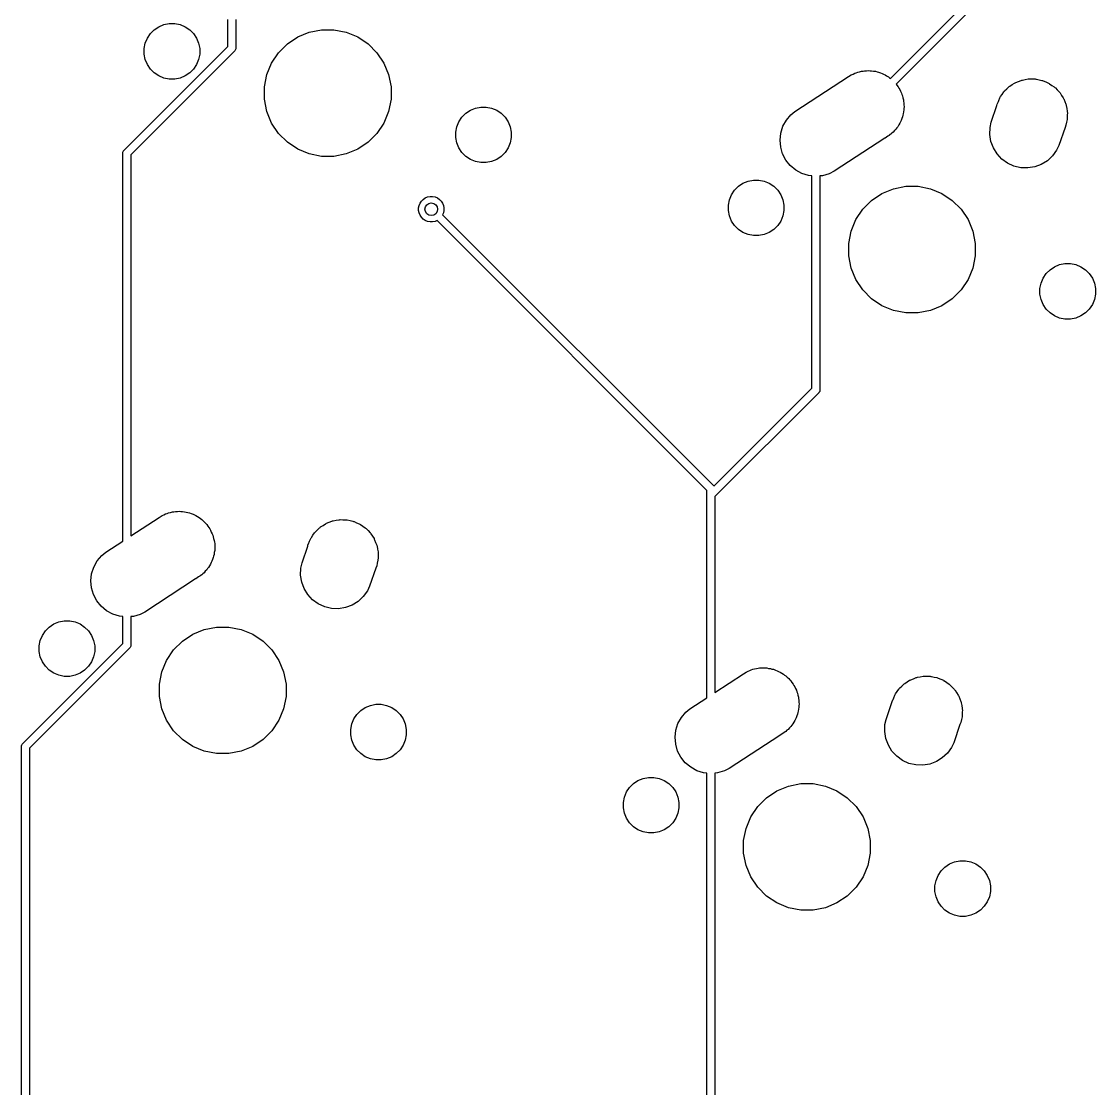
# Model space of a CAD drawing. Extents: x -26.1 to -7.5, y -7.6 to -2.2.
# Drawn here: x -18.162 to -16.83, y -4.803 to -3.48 of the extents above; entities that cross this region are included whole.
import ezdxf

# ---------------------------------------------------------------- set-up
doc = ezdxf.new("R2010")
doc.units = 0
doc.header["$MEASUREMENT"] = 0
doc.layers.add('BLACK', color=7, linetype='CONTINUOUS')

msp = doc.modelspace()

# ---------------------------------------------------------------- linework, layer by layer
at = {"layer": 'BLACK', "linetype": 'CONTINUOUS'}
for p, q in [((-17.0846, -3.55078), (-16.997, -3.46316)), ((-16.9886, -3.46894), (-17.0775, -3.55785)), ((-17.9975, -3.49049), (-17.9919, -3.48672)), ((-17.9919, -3.48672), (-17.9856, -3.48413)), ((-17.9856, -3.48413), (-17.979, -3.4828)), ((-17.979, -3.4828), (-17.9722, -3.4828)), ((-17.9722, -3.4828), (-17.9655, -3.48413)), ((-17.9655, -3.48413), (-17.9593, -3.48672)), ((-17.9593, -3.48672), (-17.9536, -3.49049)), ((-17.9064, -3.51104), (-17.9064, -3.47761)), ((-17.8964, -3.47762), (-17.8964, -3.51287)), ((-18.0087, -3.5072), (-18.0061, -3.50093)), ((-18.0061, -3.50093), (-18.0023, -3.49529)), ((-18.0023, -3.49529), (-17.9975, -3.49049)), ((-17.9536, -3.49049), (-17.9488, -3.49529)), ((-17.9488, -3.49529), (-17.945, -3.50093)), ((-17.945, -3.50093), (-17.9425, -3.5072)), ((-17.8324, -3.50804), (-17.8196, -3.49945)), ((-17.8196, -3.49945), (-17.8053, -3.49353)), ((-17.8053, -3.49353), (-17.7901, -3.49052)), ((-17.7901, -3.49052), (-17.7747, -3.49052)), ((-17.7747, -3.49052), (-17.7595, -3.49353)), ((-17.7595, -3.49353), (-17.7452, -3.49945)), ((-17.7452, -3.49945), (-17.7324, -3.50804)), ((-18.035, -3.63964), (-17.9064, -3.51104)), ((-18.01, -3.51386), (-18.0087, -3.5072)), ((-18.01, -3.52064), (-18.01, -3.51386)), ((-17.9425, -3.5072), (-17.9411, -3.51386)), ((-17.9411, -3.51386), (-17.9411, -3.52064)), ((-17.8972, -3.5159), (-17.8978, -3.51666)), ((-17.8968, -3.51503), (-17.8972, -3.5159)), ((-17.8965, -3.51409), (-17.8968, -3.51503)), ((-17.8964, -3.51336), (-17.8965, -3.51409)), ((-17.8964, -3.51287), (-17.8964, -3.51311)), ((-17.8964, -3.51311), (-17.8964, -3.51336)), ((-17.8964, -3.51336), (-17.8964, -3.51336)), ((-17.8434, -3.51897), (-17.8324, -3.50804)), ((-17.7324, -3.50804), (-17.7214, -3.51897)), ((-17.898, -3.51682), (-18.0266, -3.64542)), ((-18.0087, -3.5273), (-18.01, -3.52064)), ((-18.0061, -3.53357), (-18.0087, -3.5273)), ((-17.9425, -3.5273), (-17.945, -3.53357)), ((-17.9411, -3.52064), (-17.9425, -3.5273)), ((-17.8978, -3.51666), (-17.898, -3.51682)), ((-17.852, -3.53183), (-17.8434, -3.51897)), ((-17.7214, -3.51897), (-17.7128, -3.53183)), ((-18.0023, -3.53921), (-18.0061, -3.53357)), ((-17.9975, -3.54401), (-18.0023, -3.53921)), ((-17.9488, -3.53921), (-17.9536, -3.54401)), ((-17.945, -3.53357), (-17.9488, -3.53921)), ((-17.8579, -3.54612), (-17.852, -3.53183)), ((-17.7128, -3.53183), (-17.7069, -3.54612)), ((-17.1252, -3.54295), (-17.1228, -3.54248)), ((-17.1228, -3.54248), (-17.1204, -3.5418)), ((-17.1204, -3.5418), (-17.1185, -3.54163)), ((-17.1185, -3.54163), (-17.1166, -3.54125)), ((-17.1166, -3.54125), (-17.1142, -3.54125)), ((-17.1142, -3.54125), (-17.1118, -3.54104)), ((-17.1118, -3.54104), (-17.1098, -3.54125)), ((-17.1098, -3.54125), (-17.1079, -3.54125)), ((-17.1079, -3.54125), (-17.1055, -3.54173)), ((-17.1055, -3.54173), (-17.1031, -3.54199)), ((-17.1031, -3.54199), (-17.1012, -3.54257)), ((-17.1012, -3.54257), (-17.0993, -3.54295)), ((-17.9919, -3.54778), (-17.9975, -3.54401)), ((-17.9856, -3.55038), (-17.9919, -3.54778)), ((-17.979, -3.5517), (-17.9856, -3.55038)), ((-17.9722, -3.5517), (-17.979, -3.5517)), ((-17.9655, -3.55038), (-17.9722, -3.5517)), ((-17.9593, -3.54778), (-17.9655, -3.55038)), ((-17.9536, -3.54401), (-17.9593, -3.54778)), ((-17.8609, -3.56128), (-17.8579, -3.54612)), ((-17.7069, -3.54612), (-17.7039, -3.56128)), ((-17.203, -3.5918), (-17.1367, -3.54858)), ((-17.1367, -3.54858), (-17.1332, -3.54629)), ((-17.1332, -3.54629), (-17.131, -3.54536)), ((-17.131, -3.54536), (-17.1288, -3.54423)), ((-17.1288, -3.54423), (-17.127, -3.54369)), ((-17.127, -3.54369), (-17.1252, -3.54295)), ((-17.0993, -3.54295), (-17.0971, -3.54389)), ((-17.0971, -3.54389), (-17.0948, -3.54462)), ((-17.0948, -3.54462), (-17.0931, -3.54555)), ((-17.0931, -3.54555), (-17.0913, -3.54629)), ((-17.0913, -3.54629), (-17.0893, -3.54765)), ((-17.0893, -3.54765), (-17.0871, -3.54882)), ((-17.0871, -3.54882), (-17.0856, -3.55006)), ((-17.0856, -3.55006), (-17.0846, -3.55078)), ((-16.9298, -3.55627), (-16.9291, -3.55584)), ((-16.9291, -3.55584), (-16.9258, -3.5546)), ((-16.9258, -3.5546), (-16.9225, -3.55324)), ((-16.9225, -3.55324), (-16.9217, -3.55308)), ((-16.9217, -3.55308), (-16.921, -3.5528)), ((-16.921, -3.5528), (-16.9174, -3.55223)), ((-16.9174, -3.55223), (-16.914, -3.55154)), ((-16.914, -3.55154), (-16.9131, -3.55154)), ((-16.9131, -3.55154), (-16.9124, -3.55141)), ((-16.9124, -3.55141), (-16.9088, -3.55154)), ((-16.9088, -3.55154), (-16.9052, -3.55154)), ((-16.9052, -3.55154), (-16.9044, -3.55169)), ((-16.9044, -3.55169), (-16.9036, -3.55172)), ((-16.9036, -3.55172), (-16.9002, -3.55254)), ((-16.9002, -3.55254), (-16.8967, -3.55324)), ((-16.8967, -3.55324), (-16.8959, -3.55355)), ((-16.8959, -3.55355), (-16.8951, -3.55373)), ((-16.8951, -3.55373), (-16.8919, -3.55521)), ((-16.8919, -3.55521), (-16.8886, -3.55658)), ((-17.8609, -3.57675), (-17.8609, -3.56128)), ((-17.7039, -3.56128), (-17.7039, -3.57675)), ((-17.0775, -3.55785), (-17.0765, -3.55933)), ((-17.0765, -3.55933), (-17.075, -3.56124)), ((-17.075, -3.56124), (-17.0741, -3.56295)), ((-17.0741, -3.56295), (-17.073, -3.56456)), ((-17.073, -3.56456), (-17.0721, -3.56681)), ((-17.0721, -3.56681), (-17.071, -3.56898)), ((-17.071, -3.56898), (-17.0704, -3.57083)), ((-16.946, -3.57056), (-16.944, -3.56759)), ((-16.944, -3.56759), (-16.9434, -3.56702)), ((-16.9434, -3.56702), (-16.943, -3.56637)), ((-16.943, -3.56637), (-16.9403, -3.56394)), ((-16.9403, -3.56394), (-16.9378, -3.56142)), ((-16.9378, -3.56142), (-16.9372, -3.56098)), ((-16.9372, -3.56098), (-16.9366, -3.56043)), ((-16.9366, -3.56043), (-16.9335, -3.55856)), ((-16.9335, -3.55856), (-16.9306, -3.55658)), ((-16.9306, -3.55658), (-16.9298, -3.55627)), ((-16.8886, -3.55658), (-16.8879, -3.55702)), ((-16.8879, -3.55702), (-16.8872, -3.55736)), ((-16.8872, -3.55736), (-16.8843, -3.55944)), ((-16.8843, -3.55944), (-16.8814, -3.56142)), ((-16.8814, -3.56142), (-16.8808, -3.56199)), ((-16.8808, -3.56199), (-16.8801, -3.56247)), ((-16.8801, -3.56247), (-16.8777, -3.56507)), ((-16.8777, -3.56507), (-16.8752, -3.56759)), ((-16.8752, -3.56759), (-16.8747, -3.56826)), ((-16.8747, -3.56826), (-16.8742, -3.56885)), ((-16.8742, -3.56885), (-16.8723, -3.57188)), ((-17.8579, -3.59191), (-17.8609, -3.57675)), ((-17.7039, -3.57675), (-17.7069, -3.59191)), ((-17.0704, -3.57083), (-17.0697, -3.57262)), ((-17.0697, -3.57262), (-17.0692, -3.57501)), ((-17.0692, -3.57501), (-17.0685, -3.57735)), ((-17.0685, -3.57735), (-17.0683, -3.57928)), ((-17.0683, -3.57928), (-17.068, -3.58118)), ((-17.068, -3.58118), (-17.068, -3.58362)), ((-16.9522, -3.58291), (-16.951, -3.58015)), ((-16.951, -3.58015), (-16.9508, -3.57939)), ((-16.9508, -3.57939), (-16.9502, -3.57814)), ((-16.9502, -3.57814), (-16.9488, -3.57485)), ((-16.9488, -3.57485), (-16.9484, -3.57418)), ((-16.9484, -3.57418), (-16.9481, -3.57344)), ((-16.9481, -3.57344), (-16.946, -3.57056)), ((-16.8723, -3.57188), (-16.8703, -3.57485)), ((-16.8703, -3.57485), (-16.87, -3.57559)), ((-16.87, -3.57559), (-16.8696, -3.57628)), ((-16.8696, -3.57628), (-16.8684, -3.57962)), ((-16.8684, -3.57962), (-16.867, -3.58291)), ((-17.852, -3.6062), (-17.8579, -3.59191)), ((-17.7069, -3.59191), (-17.7128, -3.6062)), ((-17.616, -3.59882), (-17.6112, -3.59402)), ((-17.6112, -3.59402), (-17.6055, -3.59025)), ((-17.6055, -3.59025), (-17.5993, -3.58765)), ((-17.5993, -3.58765), (-17.5926, -3.58633)), ((-17.5926, -3.58633), (-17.5858, -3.58633)), ((-17.5858, -3.58633), (-17.5792, -3.58765)), ((-17.5792, -3.58765), (-17.5729, -3.59025)), ((-17.5729, -3.59025), (-17.5672, -3.59402)), ((-17.5672, -3.59402), (-17.5624, -3.59882)), ((-17.2137, -3.60257), (-17.2081, -3.59589)), ((-17.2081, -3.59589), (-17.203, -3.5918)), ((-17.0687, -3.59472), (-17.0693, -3.59656)), ((-17.0684, -3.5923), (-17.0687, -3.59472)), ((-17.068, -3.5899), (-17.0684, -3.5923)), ((-17.068, -3.58362), (-17.0678, -3.58605)), ((-17.0678, -3.58605), (-17.068, -3.58797)), ((-17.068, -3.58797), (-17.068, -3.5899)), ((-16.9596, -3.60515), (-16.9525, -3.58426)), ((-16.9525, -3.58426), (-16.9522, -3.58291)), ((-16.867, -3.58291), (-16.8668, -3.5837)), ((-16.8668, -3.5837), (-16.8666, -3.58445)), ((-16.8666, -3.58445), (-16.866, -3.58797)), ((-16.866, -3.58797), (-16.8653, -3.59146)), ((-16.8653, -3.59146), (-16.8653, -3.59227)), ((-16.8653, -3.59227), (-16.8652, -3.59307)), ((-16.8652, -3.59307), (-16.8653, -3.59663)), ((-17.8434, -3.61906), (-17.852, -3.6062)), ((-17.7128, -3.6062), (-17.7214, -3.61906)), ((-17.6223, -3.61073), (-17.6197, -3.60446)), ((-17.6197, -3.60446), (-17.616, -3.59882)), ((-17.5624, -3.59882), (-17.5587, -3.60446)), ((-17.5587, -3.60446), (-17.5561, -3.61073)), ((-17.2179, -3.61022), (-17.2137, -3.60257)), ((-17.0744, -3.60855), (-17.0755, -3.61069)), ((-17.073, -3.60652), (-17.0744, -3.60855)), ((-17.0723, -3.60473), (-17.073, -3.60652)), ((-17.0713, -3.60304), (-17.0723, -3.60473)), ((-17.0706, -3.60071), (-17.0713, -3.60304)), ((-17.0697, -3.59846), (-17.0706, -3.60071)), ((-17.0693, -3.59656), (-17.0697, -3.59846)), ((-16.9611, -3.61152), (-16.9596, -3.60515)), ((-16.867, -3.60875), (-16.8681, -3.61151)), ((-16.8663, -3.60525), (-16.867, -3.60875)), ((-16.8655, -3.60179), (-16.8663, -3.60525)), ((-16.8653, -3.60019), (-16.8655, -3.60098)), ((-16.8655, -3.60098), (-16.8655, -3.60179)), ((-16.8653, -3.59663), (-16.8653, -3.60019)), ((-17.8324, -3.62999), (-17.8434, -3.61906)), ((-17.7214, -3.61906), (-17.7324, -3.62999)), ((-17.6237, -3.61739), (-17.6223, -3.61073)), ((-17.6237, -3.62417), (-17.6237, -3.61739)), ((-17.5561, -3.61073), (-17.5548, -3.61739)), ((-17.5548, -3.61739), (-17.5548, -3.62417)), ((-17.2215, -3.62721), (-17.2205, -3.61854)), ((-17.2205, -3.61854), (-17.2179, -3.61022)), ((-17.0879, -3.62251), (-17.0913, -3.62479)), ((-17.0863, -3.62146), (-17.0879, -3.62251)), ((-17.0861, -3.6213), (-17.0863, -3.62146)), ((-17.084, -3.61994), (-17.0861, -3.6213)), ((-17.0827, -3.61858), (-17.084, -3.61994)), ((-17.0811, -3.61737), (-17.0827, -3.61858)), ((-17.0796, -3.6155), (-17.0811, -3.61737)), ((-17.0779, -3.61378), (-17.0796, -3.6155)), ((-17.0768, -3.61217), (-17.0779, -3.61378)), ((-17.0755, -3.61069), (-17.0768, -3.61217)), ((-16.9614, -3.62024), (-16.9611, -3.61152)), ((-16.9601, -3.62885), (-16.9614, -3.62024)), ((-16.8681, -3.61151), (-16.8758, -3.63391)), ((-17.8196, -3.63858), (-17.8324, -3.62999)), ((-17.7324, -3.62999), (-17.7452, -3.63858)), ((-17.6223, -3.63083), (-17.6237, -3.62417)), ((-17.6197, -3.6371), (-17.6223, -3.63083)), ((-17.5561, -3.63083), (-17.5587, -3.6371)), ((-17.5548, -3.62417), (-17.5561, -3.63083)), ((-17.2207, -3.6359), (-17.2215, -3.62721)), ((-17.2183, -3.64428), (-17.2207, -3.6359)), ((-17.0915, -3.62489), (-17.1546, -3.66601)), ((-17.0913, -3.62479), (-17.0915, -3.62489)), ((-16.957, -3.63702), (-16.9601, -3.62885)), ((-16.8758, -3.63391), (-16.8786, -3.63986)), ((-18.0367, -3.64335), (-18.0366, -3.64237)), ((-18.0366, -3.64359), (-18.0367, -3.64335)), ((-18.0366, -3.64237), (-18.0363, -3.64142)), ((-18.0366, -4.12466), (-18.0366, -3.64359)), ((-18.0363, -3.64142), (-18.0358, -3.64056)), ((-18.0363, -3.64142), (-18.0363, -3.64142)), ((-18.0358, -3.64056), (-18.0352, -3.63979)), ((-18.0352, -3.63979), (-18.035, -3.63964)), ((-18.0266, -3.64542), (-18.0266, -4.11814)), ((-17.8053, -3.6445), (-17.8196, -3.63858)), ((-17.7901, -3.64752), (-17.8053, -3.6445)), ((-17.7747, -3.64752), (-17.7901, -3.64752)), ((-17.7595, -3.6445), (-17.7747, -3.64752)), ((-17.7452, -3.63858), (-17.7595, -3.6445)), ((-17.616, -3.64274), (-17.6197, -3.6371)), ((-17.6112, -3.64754), (-17.616, -3.64274)), ((-17.6055, -3.65131), (-17.6112, -3.64754)), ((-17.5672, -3.64754), (-17.5729, -3.65131)), ((-17.5624, -3.64274), (-17.5672, -3.64754)), ((-17.5587, -3.6371), (-17.5624, -3.64274)), ((-17.2142, -3.65202), (-17.2183, -3.64428)), ((-16.9524, -3.64445), (-16.957, -3.63702)), ((-16.9465, -3.65084), (-16.9524, -3.64445)), ((-16.8837, -3.64693), (-16.89, -3.65288)), ((-16.8786, -3.63986), (-16.8837, -3.64693)), ((-17.5993, -3.6539), (-17.6055, -3.65131)), ((-17.5926, -3.65523), (-17.5993, -3.6539)), ((-17.5858, -3.65523), (-17.5926, -3.65523)), ((-17.5792, -3.6539), (-17.5858, -3.65523)), ((-17.5729, -3.65131), (-17.5792, -3.6539)), ((-17.2088, -3.65883), (-17.2142, -3.65202)), ((-17.2021, -3.66444), (-17.2088, -3.65883)), ((-16.9394, -3.65594), (-16.9465, -3.65084)), ((-16.9315, -3.65957), (-16.9394, -3.65594)), ((-16.923, -3.66158), (-16.9315, -3.65957)), ((-16.9143, -3.6619), (-16.923, -3.66158)), ((-16.9057, -3.6605), (-16.9143, -3.6619)), ((-16.8975, -3.65746), (-16.9057, -3.6605)), ((-16.89, -3.65288), (-16.8975, -3.65746)), ((-17.1945, -3.66864), (-17.2021, -3.66444)), ((-17.1861, -3.67126), (-17.1945, -3.66864)), ((-17.182, -3.67172), (-17.1861, -3.67126)), ((-17.182, -3.93488), (-17.182, -3.67172)), ((-17.1688, -3.67146), (-17.172, -3.67174)), ((-17.172, -3.67174), (-17.172, -3.93671)), ((-17.1604, -3.66902), (-17.1688, -3.67146)), ((-17.1546, -3.66601), (-17.1604, -3.66902)), ((-17.2779, -3.68941), (-17.2731, -3.68461)), ((-17.2731, -3.68461), (-17.2675, -3.68084)), ((-17.2675, -3.68084), (-17.2612, -3.67824)), ((-17.2612, -3.67824), (-17.2545, -3.67692)), ((-17.2545, -3.67692), (-17.2477, -3.67692)), ((-17.2477, -3.67692), (-17.2411, -3.67824)), ((-17.2411, -3.67824), (-17.2348, -3.68084)), ((-17.2348, -3.68084), (-17.2292, -3.68461)), ((-17.2292, -3.68461), (-17.2244, -3.68941)), ((-17.0951, -3.69356), (-17.0808, -3.68765)), ((-17.0808, -3.68765), (-17.0657, -3.68463)), ((-17.0657, -3.68463), (-17.0502, -3.68463)), ((-17.0502, -3.68463), (-17.0351, -3.68765)), ((-17.0351, -3.68765), (-17.0208, -3.69356)), ((-17.6662, -3.70296), (-17.664, -3.70077)), ((-17.664, -3.70077), (-17.6615, -3.69904)), ((-17.6615, -3.69904), (-17.6586, -3.69786)), ((-17.6586, -3.69786), (-17.6556, -3.69725)), ((-17.6556, -3.69725), (-17.6524, -3.69725)), ((-17.6524, -3.69725), (-17.6494, -3.69786)), ((-17.6494, -3.69786), (-17.6465, -3.69904)), ((-17.6465, -3.69904), (-17.644, -3.70077)), ((-17.644, -3.70077), (-17.6418, -3.70296)), ((-17.2856, -3.70797), (-17.2843, -3.70132)), ((-17.2843, -3.70132), (-17.2817, -3.69505)), ((-17.2817, -3.69505), (-17.2779, -3.68941)), ((-17.2244, -3.68941), (-17.2206, -3.69505)), ((-17.2206, -3.69505), (-17.218, -3.70132)), ((-17.218, -3.70132), (-17.2167, -3.70797)), ((-17.1189, -3.71309), (-17.108, -3.70215)), ((-17.108, -3.70215), (-17.0951, -3.69356)), ((-17.0208, -3.69356), (-17.0079, -3.70215)), ((-17.0079, -3.70215), (-16.997, -3.71309)), ((-17.6697, -3.71145), (-17.6691, -3.70841)), ((-17.6697, -3.71455), (-17.6697, -3.71145)), ((-17.6691, -3.71759), (-17.6697, -3.71455)), ((-17.6691, -3.70841), (-17.668, -3.70554)), ((-17.668, -3.70554), (-17.6662, -3.70296)), ((-17.6418, -3.70296), (-17.64, -3.70554)), ((-17.64, -3.70554), (-17.6389, -3.70841)), ((-17.6389, -3.70841), (-17.6383, -3.71145)), ((-17.6383, -3.71455), (-17.6389, -3.71759)), ((-17.6383, -3.71145), (-17.6383, -3.71455)), ((-17.2856, -3.71476), (-17.2856, -3.70797)), ((-17.2843, -3.72141), (-17.2856, -3.71476)), ((-17.2167, -3.71476), (-17.218, -3.72141)), ((-17.2167, -3.70797), (-17.2167, -3.71476)), ((-17.1275, -3.72595), (-17.1189, -3.71309)), ((-16.997, -3.71309), (-16.9884, -3.72595)), ((-17.668, -3.72046), (-17.6691, -3.71759)), ((-17.6662, -3.72304), (-17.668, -3.72046)), ((-17.664, -3.72523), (-17.6662, -3.72304)), ((-17.6615, -3.72696), (-17.664, -3.72523)), ((-17.6586, -3.72814), (-17.6615, -3.72696)), ((-17.6556, -3.72875), (-17.6586, -3.72814)), ((-17.6524, -3.72875), (-17.6556, -3.72875)), ((-17.6494, -3.72814), (-17.6524, -3.72875)), ((-17.6469, -3.72712), (-17.6494, -3.72814)), ((-17.3122, -4.06188), (-17.6469, -3.72712)), ((-17.6389, -3.71759), (-17.6399, -3.72005)), ((-17.6399, -3.72005), (-17.3038, -4.0561)), ((-17.2817, -3.72768), (-17.2843, -3.72141)), ((-17.2779, -3.73333), (-17.2817, -3.72768)), ((-17.2206, -3.72768), (-17.2244, -3.73333)), ((-17.218, -3.72141), (-17.2206, -3.72768)), ((-17.1334, -3.74023), (-17.1275, -3.72595)), ((-16.9884, -3.72595), (-16.9825, -3.74023)), ((-17.2731, -3.73812), (-17.2779, -3.73333)), ((-17.2675, -3.74189), (-17.2731, -3.73812)), ((-17.2612, -3.74449), (-17.2675, -3.74189)), ((-17.2348, -3.74189), (-17.2411, -3.74449)), ((-17.2292, -3.73812), (-17.2348, -3.74189)), ((-17.2244, -3.73333), (-17.2292, -3.73812)), ((-17.1364, -3.7554), (-17.1334, -3.74023)), ((-16.9825, -3.74023), (-16.9794, -3.7554)), ((-17.2545, -3.74581), (-17.2612, -3.74449)), ((-17.2477, -3.74581), (-17.2545, -3.74581)), ((-17.2411, -3.74449), (-17.2477, -3.74581)), ((-17.1364, -3.77086), (-17.1364, -3.7554)), ((-16.9794, -3.7554), (-16.9794, -3.77086)), ((-17.1334, -3.78603), (-17.1364, -3.77086)), ((-16.9794, -3.77086), (-16.9825, -3.78603)), ((-16.8811, -3.78437), (-16.8748, -3.78177)), ((-16.8748, -3.78177), (-16.8682, -3.78044)), ((-16.8682, -3.78044), (-16.8614, -3.78044)), ((-16.8614, -3.78044), (-16.8547, -3.78177)), ((-16.8547, -3.78177), (-16.8484, -3.78437)), ((-17.1275, -3.80031), (-17.1334, -3.78603)), ((-16.9825, -3.78603), (-16.9884, -3.80031)), ((-16.8953, -3.79858), (-16.8915, -3.79293)), ((-16.8915, -3.79293), (-16.8867, -3.78814)), ((-16.8867, -3.78814), (-16.8811, -3.78437)), ((-16.8484, -3.78437), (-16.8428, -3.78814)), ((-16.8428, -3.78814), (-16.838, -3.79293)), ((-16.838, -3.79293), (-16.8342, -3.79858)), ((-17.1189, -3.81317), (-17.1275, -3.80031)), ((-16.9884, -3.80031), (-16.997, -3.81317)), ((-16.8992, -3.8115), (-16.8979, -3.80485)), ((-16.8979, -3.80485), (-16.8953, -3.79858)), ((-16.8342, -3.79858), (-16.8316, -3.80485)), ((-16.8316, -3.80485), (-16.8303, -3.8115)), ((-17.108, -3.8241), (-17.1189, -3.81317)), ((-16.997, -3.81317), (-17.0079, -3.8241)), ((-16.8992, -3.81829), (-16.8992, -3.8115)), ((-16.8979, -3.82494), (-16.8992, -3.81829)), ((-16.8303, -3.81829), (-16.8316, -3.82494)), ((-16.8303, -3.8115), (-16.8303, -3.81829)), ((-17.0951, -3.8327), (-17.108, -3.8241)), ((-17.0808, -3.83861), (-17.0951, -3.8327)), ((-17.0208, -3.8327), (-17.0351, -3.83861)), ((-17.0079, -3.8241), (-17.0208, -3.8327)), ((-16.8953, -3.83121), (-16.8979, -3.82494)), ((-16.8915, -3.83685), (-16.8953, -3.83121)), ((-16.8342, -3.83121), (-16.838, -3.83685)), ((-16.8316, -3.82494), (-16.8342, -3.83121)), ((-17.0657, -3.84163), (-17.0808, -3.83861)), ((-17.0502, -3.84163), (-17.0657, -3.84163)), ((-17.0351, -3.83861), (-17.0502, -3.84163)), ((-16.8867, -3.84165), (-16.8915, -3.83685)), ((-16.8811, -3.84542), (-16.8867, -3.84165)), ((-16.8748, -3.84802), (-16.8811, -3.84542)), ((-16.8682, -3.84934), (-16.8748, -3.84802)), ((-16.8547, -3.84802), (-16.8614, -3.84934)), ((-16.8484, -3.84542), (-16.8547, -3.84802)), ((-16.8428, -3.84165), (-16.8484, -3.84542)), ((-16.838, -3.83685), (-16.8428, -3.84165)), ((-16.8614, -3.84934), (-16.8682, -3.84934)), ((-17.3035, -4.05643), (-17.182, -3.93488)), ((-17.1736, -3.94066), (-17.3022, -4.06926)), ((-17.1734, -3.94051), (-17.1736, -3.94066)), ((-17.1728, -3.93975), (-17.1734, -3.94051)), ((-17.1723, -3.93888), (-17.1728, -3.93975)), ((-17.172, -3.93794), (-17.1723, -3.93888)), ((-17.172, -3.93671), (-17.1719, -3.93696)), ((-17.1719, -3.93696), (-17.172, -3.9372)), ((-17.172, -3.9372), (-17.172, -3.9372)), ((-17.172, -3.9372), (-17.172, -3.93794)), ((-17.3122, -4.06695), (-17.3122, -4.06188)), ((-17.3038, -4.0561), (-17.3036, -4.05626)), ((-17.3036, -4.05626), (-17.3035, -4.05643)), ((-17.3122, -4.06719), (-17.3122, -4.06695)), ((-17.3122, -4.06744), (-17.3122, -4.06719)), ((-17.3122, -4.31877), (-17.3122, -4.06744)), ((-17.3022, -4.06926), (-17.3022, -4.31225)), ((-17.9775, -4.08903), (-17.9751, -4.08835)), ((-17.9751, -4.08835), (-17.9732, -4.08818)), ((-17.9732, -4.08818), (-17.9713, -4.08781)), ((-17.9713, -4.08781), (-17.9689, -4.08781)), ((-17.9689, -4.08781), (-17.9664, -4.08759)), ((-17.9664, -4.08759), (-17.9645, -4.08781)), ((-17.9645, -4.08781), (-17.9626, -4.08781)), ((-17.9626, -4.08781), (-17.9602, -4.08828)), ((-17.9602, -4.08828), (-17.9578, -4.08855)), ((-17.9578, -4.08855), (-17.9559, -4.08913)), ((-18.0266, -4.11814), (-17.9913, -4.09513)), ((-17.9913, -4.09513), (-17.9879, -4.09285)), ((-17.9879, -4.09285), (-17.9857, -4.09191)), ((-17.9857, -4.09191), (-17.9835, -4.09079)), ((-17.9835, -4.09079), (-17.9816, -4.09025)), ((-17.9816, -4.09025), (-17.9799, -4.08951)), ((-17.9799, -4.08951), (-17.9775, -4.08903)), ((-17.9559, -4.08913), (-17.954, -4.08951)), ((-17.954, -4.08951), (-17.9518, -4.09044)), ((-17.9518, -4.09044), (-17.9494, -4.09117)), ((-17.9494, -4.09117), (-17.9477, -4.09211)), ((-17.9477, -4.09211), (-17.946, -4.09285)), ((-17.946, -4.09285), (-17.9439, -4.0942)), ((-17.9439, -4.0942), (-17.9418, -4.09537)), ((-17.9418, -4.09537), (-17.9403, -4.09662)), ((-17.9403, -4.09662), (-17.9387, -4.09769)), ((-17.9387, -4.09769), (-17.937, -4.09942)), ((-17.937, -4.09942), (-17.9351, -4.10099)), ((-17.9351, -4.10099), (-17.9339, -4.10249)), ((-17.7838, -4.1024), (-17.7805, -4.10116)), ((-17.7805, -4.10116), (-17.7772, -4.09979)), ((-17.7772, -4.09979), (-17.7764, -4.09964)), ((-17.7764, -4.09964), (-17.7756, -4.09935)), ((-17.7756, -4.09935), (-17.7721, -4.09879)), ((-17.7721, -4.09879), (-17.7686, -4.09809)), ((-17.7686, -4.09809), (-17.7678, -4.09809)), ((-17.7678, -4.09809), (-17.767, -4.09796)), ((-17.767, -4.09796), (-17.7635, -4.09809)), ((-17.7635, -4.09809), (-17.7599, -4.09809)), ((-17.7599, -4.09809), (-17.7591, -4.09825)), ((-17.7591, -4.09825), (-17.7583, -4.09828)), ((-17.7583, -4.09828), (-17.7548, -4.0991)), ((-17.7548, -4.0991), (-17.7514, -4.09979)), ((-17.7514, -4.09979), (-17.7506, -4.1001)), ((-17.7506, -4.1001), (-17.7498, -4.10029)), ((-17.7498, -4.10029), (-17.7466, -4.10177)), ((-17.7466, -4.10177), (-17.7433, -4.10313)), ((-17.9339, -4.10249), (-17.9325, -4.10386)), ((-17.9325, -4.10386), (-17.9312, -4.10589)), ((-17.9312, -4.10589), (-17.9297, -4.10779)), ((-17.9297, -4.10779), (-17.9288, -4.10951)), ((-17.9288, -4.10951), (-17.9277, -4.11112)), ((-17.9277, -4.11112), (-17.9268, -4.11337)), ((-17.9268, -4.11337), (-17.9256, -4.11553)), ((-17.9256, -4.11553), (-17.9251, -4.11739)), ((-17.8007, -4.11711), (-17.7987, -4.11415)), ((-17.7987, -4.11415), (-17.7981, -4.11358)), ((-17.7981, -4.11358), (-17.7976, -4.11292)), ((-17.7976, -4.11292), (-17.795, -4.1105)), ((-17.795, -4.1105), (-17.7925, -4.10798)), ((-17.7925, -4.10798), (-17.7918, -4.10753)), ((-17.7918, -4.10753), (-17.7912, -4.10698)), ((-17.7912, -4.10698), (-17.7882, -4.10511)), ((-17.7882, -4.10511), (-17.7853, -4.10313)), ((-17.7853, -4.10313), (-17.7845, -4.10282)), ((-17.7845, -4.10282), (-17.7838, -4.1024)), ((-17.7433, -4.10313), (-17.7426, -4.10358)), ((-17.7426, -4.10358), (-17.7419, -4.10391)), ((-17.7419, -4.10391), (-17.739, -4.106)), ((-17.739, -4.106), (-17.736, -4.10798)), ((-17.736, -4.10798), (-17.7355, -4.10855)), ((-17.7355, -4.10855), (-17.7348, -4.10902)), ((-17.7348, -4.10902), (-17.7324, -4.11163)), ((-17.7324, -4.11163), (-17.7299, -4.11415)), ((-17.7299, -4.11415), (-17.7294, -4.11482)), ((-17.7294, -4.11482), (-17.7289, -4.11541)), ((-17.7289, -4.11541), (-17.727, -4.11844)), ((-18.0576, -4.13835), (-18.0366, -4.12466)), ((-17.9251, -4.11739), (-17.9244, -4.11918)), ((-17.9244, -4.11918), (-17.9239, -4.12157)), ((-17.9239, -4.12157), (-17.9232, -4.12391)), ((-17.9232, -4.12391), (-17.923, -4.12584)), ((-17.923, -4.12584), (-17.9226, -4.12773)), ((-17.9226, -4.12773), (-17.9226, -4.13017)), ((-17.8069, -4.12946), (-17.8057, -4.1267)), ((-17.8057, -4.1267), (-17.8055, -4.12594)), ((-17.8055, -4.12594), (-17.8049, -4.12469)), ((-17.8049, -4.12469), (-17.8035, -4.1214)), ((-17.8035, -4.1214), (-17.8031, -4.12073)), ((-17.8031, -4.12073), (-17.8027, -4.12)), ((-17.8027, -4.12), (-17.8007, -4.11711)), ((-17.727, -4.11844), (-17.725, -4.1214)), ((-17.725, -4.1214), (-17.7247, -4.12215)), ((-17.7247, -4.12215), (-17.7243, -4.12283)), ((-17.7243, -4.12283), (-17.723, -4.12617)), ((-17.723, -4.12617), (-17.7217, -4.12946)), ((-18.0627, -4.14244), (-18.0576, -4.13835)), ((-17.9234, -4.14127), (-17.924, -4.14312)), ((-17.9231, -4.13885), (-17.9234, -4.14127)), ((-17.9226, -4.13646), (-17.9231, -4.13885)), ((-17.9226, -4.13017), (-17.9224, -4.1326)), ((-17.9224, -4.1326), (-17.9226, -4.13452)), ((-17.9226, -4.13452), (-17.9226, -4.13646)), ((-17.8143, -4.15171), (-17.8071, -4.13082)), ((-17.8071, -4.13082), (-17.8069, -4.12946)), ((-17.7217, -4.12946), (-17.7215, -4.13025)), ((-17.7215, -4.13025), (-17.7212, -4.13101)), ((-17.7212, -4.13101), (-17.7207, -4.13452)), ((-17.7207, -4.13452), (-17.72, -4.13802)), ((-17.72, -4.13802), (-17.72, -4.13883)), ((-17.72, -4.13883), (-17.7199, -4.13962)), ((-17.7199, -4.13962), (-17.72, -4.14318)), ((-18.0726, -4.15677), (-18.0684, -4.14913)), ((-18.0684, -4.14913), (-18.0627, -4.14244)), ((-17.929, -4.1551), (-17.9302, -4.15724)), ((-17.9277, -4.15308), (-17.929, -4.1551)), ((-17.927, -4.15129), (-17.9277, -4.15308)), ((-17.926, -4.14959), (-17.927, -4.15129)), ((-17.9253, -4.14727), (-17.926, -4.14959)), ((-17.9244, -4.14502), (-17.9253, -4.14727)), ((-17.924, -4.14312), (-17.9244, -4.14502)), ((-17.8158, -4.15807), (-17.8143, -4.15171)), ((-17.7217, -4.1553), (-17.7228, -4.15806)), ((-17.721, -4.15181), (-17.7217, -4.1553)), ((-17.7202, -4.14834), (-17.721, -4.15181)), ((-17.7201, -4.14754), (-17.7202, -4.14834)), ((-17.72, -4.14674), (-17.7201, -4.14754)), ((-17.72, -4.14318), (-17.72, -4.14674)), ((-18.0761, -4.17376), (-18.0752, -4.16509)), ((-18.0752, -4.16509), (-18.0726, -4.15677)), ((-17.9409, -4.16801), (-17.9425, -4.16907)), ((-17.9407, -4.16785), (-17.9409, -4.16801)), ((-17.9387, -4.1665), (-17.9407, -4.16785)), ((-17.9373, -4.16513), (-17.9387, -4.1665)), ((-17.9358, -4.16392), (-17.9373, -4.16513)), ((-17.9343, -4.16205), (-17.9358, -4.16392)), ((-17.9325, -4.16033), (-17.9343, -4.16205)), ((-17.9315, -4.15872), (-17.9325, -4.16033)), ((-17.9302, -4.15724), (-17.9315, -4.15872)), ((-17.8161, -4.16679), (-17.8158, -4.15807)), ((-17.8147, -4.1754), (-17.8161, -4.16679)), ((-17.7228, -4.15806), (-17.7305, -4.18047)), ((-18.0754, -4.18246), (-18.0761, -4.17376)), ((-17.9462, -4.17144), (-18.0093, -4.21256)), ((-17.946, -4.17135), (-17.9462, -4.17144)), ((-17.9425, -4.16907), (-17.946, -4.17135)), ((-17.8117, -4.18358), (-17.8147, -4.1754)), ((-17.7305, -4.18047), (-17.7332, -4.18641)), ((-18.0729, -4.19083), (-18.0754, -4.18246)), ((-18.0689, -4.19857), (-18.0729, -4.19083)), ((-17.8071, -4.191), (-17.8117, -4.18358)), ((-17.8012, -4.19739), (-17.8071, -4.191)), ((-17.7383, -4.19349), (-17.7447, -4.19943)), ((-17.7332, -4.18641), (-17.7383, -4.19349)), ((-18.0635, -4.20538), (-18.0689, -4.19857)), ((-18.0568, -4.21099), (-18.0635, -4.20538)), ((-17.7941, -4.2025), (-17.8012, -4.19739)), ((-17.7862, -4.20613), (-17.7941, -4.2025)), ((-17.7777, -4.20814), (-17.7862, -4.20613)), ((-17.7689, -4.20845), (-17.7777, -4.20814)), ((-17.7603, -4.20706), (-17.7689, -4.20845)), ((-17.7522, -4.20401), (-17.7603, -4.20706)), ((-17.7447, -4.19943), (-17.7522, -4.20401)), ((-18.0491, -4.21519), (-18.0568, -4.21099)), ((-18.0408, -4.21782), (-18.0491, -4.21519)), ((-18.0366, -4.21828), (-18.0408, -4.21782)), ((-18.0366, -4.25171), (-18.0366, -4.21828)), ((-18.0234, -4.21802), (-18.0266, -4.21829)), ((-18.0266, -4.21829), (-18.0266, -4.25354)), ((-18.0151, -4.21558), (-18.0234, -4.21802)), ((-18.0093, -4.21256), (-18.0151, -4.21558)), ((-18.1326, -4.23596), (-18.1278, -4.23116)), ((-18.1278, -4.23116), (-18.1221, -4.22739)), ((-18.1221, -4.22739), (-18.1159, -4.2248)), ((-18.1159, -4.2248), (-18.1092, -4.22347)), ((-18.1092, -4.22347), (-18.1024, -4.22347)), ((-18.1024, -4.22347), (-18.0958, -4.2248)), ((-18.0958, -4.2248), (-18.0895, -4.22739)), ((-18.0895, -4.22739), (-18.0839, -4.23116)), ((-18.0839, -4.23116), (-18.0791, -4.23596)), ((-17.9498, -4.24012), (-17.9355, -4.2342)), ((-17.9355, -4.2342), (-17.9204, -4.23119)), ((-17.9204, -4.23119), (-17.9049, -4.23119)), ((-17.9049, -4.23119), (-17.8897, -4.2342)), ((-17.8897, -4.2342), (-17.8754, -4.24012)), ((-18.1403, -4.25453), (-18.1389, -4.24787)), ((-18.1389, -4.24787), (-18.1363, -4.2416)), ((-18.1363, -4.2416), (-18.1326, -4.23596)), ((-18.0791, -4.23596), (-18.0753, -4.2416)), ((-18.0753, -4.2416), (-18.0727, -4.24787)), ((-18.0727, -4.24787), (-18.0714, -4.25453)), ((-17.9736, -4.25964), (-17.9627, -4.24871)), ((-17.9627, -4.24871), (-17.9498, -4.24012)), ((-17.8754, -4.24012), (-17.8626, -4.24871)), ((-17.8626, -4.24871), (-17.8517, -4.25964)), ((-18.1605, -4.37559), (-18.0366, -4.25171)), ((-18.0283, -4.25749), (-18.1522, -4.38137)), ((-18.1403, -4.26131), (-18.1403, -4.25453)), ((-18.1389, -4.26797), (-18.1403, -4.26131)), ((-18.0714, -4.26131), (-18.0727, -4.26797)), ((-18.0714, -4.25453), (-18.0714, -4.26131)), ((-18.0281, -4.25733), (-18.0283, -4.25749)), ((-18.0275, -4.25657), (-18.0281, -4.25733)), ((-18.027, -4.2557), (-18.0275, -4.25657)), ((-18.0267, -4.25476), (-18.027, -4.2557)), ((-18.0266, -4.25403), (-18.0267, -4.25476)), ((-18.0266, -4.25354), (-18.0266, -4.25378)), ((-18.0266, -4.25378), (-18.0266, -4.25403)), ((-17.9822, -4.2725), (-17.9736, -4.25964)), ((-17.8517, -4.25964), (-17.8431, -4.2725)), ((-18.1363, -4.27424), (-18.1389, -4.26797)), ((-18.1326, -4.27988), (-18.1363, -4.27424)), ((-18.0753, -4.27424), (-18.0791, -4.27988)), ((-18.0727, -4.26797), (-18.0753, -4.27424)), ((-17.9881, -4.28679), (-17.9822, -4.2725)), ((-17.8431, -4.2725), (-17.8371, -4.28679)), ((-18.1278, -4.28468), (-18.1326, -4.27988)), ((-18.1221, -4.28845), (-18.1278, -4.28468)), ((-18.1159, -4.29105), (-18.1221, -4.28845)), ((-18.0895, -4.28845), (-18.0958, -4.29105)), ((-18.0839, -4.28468), (-18.0895, -4.28845)), ((-18.0791, -4.27988), (-18.0839, -4.28468)), ((-17.9911, -4.30195), (-17.9881, -4.28679)), ((-17.8371, -4.28679), (-17.8341, -4.30195)), ((-17.2669, -4.28925), (-17.2635, -4.28696)), ((-17.2635, -4.28696), (-17.2612, -4.28603)), ((-17.2612, -4.28603), (-17.2591, -4.2849)), ((-17.2591, -4.2849), (-17.2572, -4.28436)), ((-17.2572, -4.28436), (-17.2554, -4.28362)), ((-17.2554, -4.28362), (-17.253, -4.28315)), ((-17.253, -4.28315), (-17.2507, -4.28246)), ((-17.2507, -4.28246), (-17.2488, -4.2823)), ((-17.2488, -4.2823), (-17.2469, -4.28192)), ((-17.2469, -4.28192), (-17.2444, -4.28192)), ((-17.2444, -4.28192), (-17.242, -4.28171)), ((-17.242, -4.28171), (-17.2401, -4.28192)), ((-17.2401, -4.28192), (-17.2381, -4.28192)), ((-17.2381, -4.28192), (-17.2357, -4.2824)), ((-17.2357, -4.2824), (-17.2333, -4.28266)), ((-17.2333, -4.28266), (-17.2315, -4.28324)), ((-17.2315, -4.28324), (-17.2296, -4.28362)), ((-17.2296, -4.28362), (-17.2273, -4.28455)), ((-17.2273, -4.28455), (-17.225, -4.28529)), ((-17.225, -4.28529), (-17.2233, -4.28622)), ((-17.2233, -4.28622), (-17.2215, -4.28696)), ((-17.2215, -4.28696), (-17.2195, -4.28832)), ((-17.2195, -4.28832), (-17.2174, -4.28949)), ((-18.1092, -4.29237), (-18.1159, -4.29105)), ((-18.1024, -4.29237), (-18.1092, -4.29237)), ((-18.0958, -4.29105), (-18.1024, -4.29237)), ((-17.9911, -4.31742), (-17.9911, -4.30195)), ((-17.8341, -4.30195), (-17.8341, -4.31742)), ((-17.3022, -4.31225), (-17.2669, -4.28925)), ((-17.2174, -4.28949), (-17.2159, -4.29073)), ((-17.2159, -4.29073), (-17.2143, -4.29181)), ((-17.2143, -4.29181), (-17.2125, -4.29353)), ((-17.2125, -4.29353), (-17.2107, -4.2951)), ((-17.2107, -4.2951), (-17.2095, -4.29661)), ((-17.2095, -4.29661), (-17.2081, -4.29798)), ((-17.2081, -4.29798), (-17.2067, -4.3)), ((-17.2067, -4.3), (-17.2052, -4.30191)), ((-17.2052, -4.30191), (-17.2043, -4.30362)), ((-17.0681, -4.30209), (-17.0674, -4.30164)), ((-17.0674, -4.30164), (-17.0668, -4.3011)), ((-17.0668, -4.3011), (-17.0638, -4.29923)), ((-17.0638, -4.29923), (-17.0608, -4.29725)), ((-17.0608, -4.29725), (-17.0601, -4.29694)), ((-17.0601, -4.29694), (-17.0594, -4.29651)), ((-17.0594, -4.29651), (-17.056, -4.29527)), ((-17.056, -4.29527), (-17.0527, -4.29391)), ((-17.0527, -4.29391), (-17.052, -4.29375)), ((-17.052, -4.29375), (-17.0512, -4.29347)), ((-17.0512, -4.29347), (-17.0477, -4.2929)), ((-17.0477, -4.2929), (-17.0442, -4.2922)), ((-17.0442, -4.2922), (-17.0434, -4.2922)), ((-17.0434, -4.2922), (-17.0426, -4.29208)), ((-17.0426, -4.29208), (-17.039, -4.2922)), ((-17.039, -4.2922), (-17.0355, -4.2922)), ((-17.0355, -4.2922), (-17.0347, -4.29236)), ((-17.0347, -4.29236), (-17.0339, -4.29239)), ((-17.0339, -4.29239), (-17.0304, -4.29321)), ((-17.0304, -4.29321), (-17.0269, -4.29391)), ((-17.0269, -4.29391), (-17.0262, -4.29422)), ((-17.0262, -4.29422), (-17.0254, -4.2944)), ((-17.0254, -4.2944), (-17.0221, -4.29588)), ((-17.0221, -4.29588), (-17.0188, -4.29725)), ((-17.0188, -4.29725), (-17.0182, -4.29769)), ((-17.0182, -4.29769), (-17.0174, -4.29803)), ((-17.0174, -4.29803), (-17.0146, -4.30011)), ((-17.0146, -4.30011), (-17.0116, -4.30209)), ((-17.2043, -4.30362), (-17.2032, -4.30523)), ((-17.2032, -4.30523), (-17.2023, -4.30748)), ((-17.2023, -4.30748), (-17.2012, -4.30965)), ((-17.2012, -4.30965), (-17.2006, -4.3115)), ((-17.2006, -4.3115), (-17.1999, -4.31329)), ((-17.1999, -4.31329), (-17.1994, -4.31568)), ((-17.0791, -4.31552), (-17.0786, -4.31485)), ((-17.0786, -4.31485), (-17.0783, -4.31411)), ((-17.0783, -4.31411), (-17.0762, -4.31122)), ((-17.0762, -4.31122), (-17.0742, -4.30826)), ((-17.0742, -4.30826), (-17.0737, -4.30769)), ((-17.0737, -4.30769), (-17.0732, -4.30704)), ((-17.0732, -4.30704), (-17.0706, -4.30461)), ((-17.0706, -4.30461), (-17.0681, -4.30209)), ((-17.0116, -4.30209), (-17.011, -4.30266)), ((-17.011, -4.30266), (-17.0104, -4.30314)), ((-17.0104, -4.30314), (-17.0079, -4.30574)), ((-17.0079, -4.30574), (-17.0054, -4.30826)), ((-17.0054, -4.30826), (-17.005, -4.30893)), ((-17.005, -4.30893), (-17.0044, -4.30952)), ((-17.0044, -4.30952), (-17.0026, -4.31255)), ((-17.0026, -4.31255), (-17.0006, -4.31552)), ((-17.9881, -4.33258), (-17.9911, -4.31742)), ((-17.8341, -4.31742), (-17.8371, -4.33258)), ((-17.7358, -4.33092), (-17.7295, -4.32832)), ((-17.7295, -4.32832), (-17.7228, -4.327)), ((-17.7228, -4.327), (-17.7161, -4.327)), ((-17.7161, -4.327), (-17.7094, -4.32832)), ((-17.7094, -4.32832), (-17.7031, -4.33092)), ((-17.3332, -4.33247), (-17.3122, -4.31877)), ((-17.1994, -4.31568), (-17.1988, -4.31802)), ((-17.1988, -4.31802), (-17.1986, -4.31995)), ((-17.1986, -4.31995), (-17.1982, -4.32185)), ((-17.1982, -4.32185), (-17.1982, -4.32429)), ((-17.1982, -4.32429), (-17.198, -4.32672)), ((-17.198, -4.32672), (-17.1982, -4.32864)), ((-17.1982, -4.32864), (-17.1982, -4.33057)), ((-17.0899, -4.34582), (-17.0827, -4.32493)), ((-17.0827, -4.32493), (-17.0824, -4.32358)), ((-17.0824, -4.32358), (-17.0813, -4.32082)), ((-17.0813, -4.32082), (-17.081, -4.32006)), ((-17.081, -4.32006), (-17.0804, -4.31881)), ((-17.0804, -4.31881), (-17.0791, -4.31552)), ((-17.0006, -4.31552), (-17.0003, -4.31626)), ((-17.0003, -4.31626), (-16.9998, -4.31695)), ((-16.9998, -4.31695), (-16.9986, -4.32028)), ((-16.9986, -4.32028), (-16.9972, -4.32358)), ((-16.9972, -4.32358), (-16.9971, -4.32437)), ((-16.9971, -4.32437), (-16.9968, -4.32512)), ((-16.9968, -4.32512), (-16.9962, -4.32864)), ((-16.9962, -4.32864), (-16.9955, -4.33213)), ((-17.9822, -4.34687), (-17.9881, -4.33258)), ((-17.8371, -4.33258), (-17.8431, -4.34687)), ((-17.75, -4.34513), (-17.7462, -4.33949)), ((-17.7462, -4.33949), (-17.7414, -4.33469)), ((-17.7414, -4.33469), (-17.7358, -4.33092)), ((-17.7031, -4.33092), (-17.6975, -4.33469)), ((-17.6975, -4.33469), (-17.6927, -4.33949)), ((-17.6927, -4.33949), (-17.6889, -4.34513)), ((-17.3439, -4.34324), (-17.3383, -4.33656)), ((-17.3383, -4.33656), (-17.3332, -4.33247)), ((-17.2008, -4.34138), (-17.2016, -4.34371)), ((-17.1999, -4.33913), (-17.2008, -4.34138)), ((-17.1995, -4.33723), (-17.1999, -4.33913)), ((-17.1989, -4.33539), (-17.1995, -4.33723)), ((-17.1987, -4.33296), (-17.1989, -4.33539)), ((-17.1982, -4.33057), (-17.1987, -4.33296)), ((-16.9955, -4.34086), (-16.9957, -4.34165)), ((-16.9957, -4.34165), (-16.9957, -4.34246)), ((-16.9955, -4.33213), (-16.9955, -4.33294)), ((-16.9955, -4.33294), (-16.9954, -4.33374)), ((-16.9954, -4.33374), (-16.9955, -4.33729)), ((-16.9955, -4.33729), (-16.9955, -4.34086)), ((-17.9736, -4.35973), (-17.9822, -4.34687)), ((-17.8431, -4.34687), (-17.8517, -4.35973)), ((-17.7539, -4.35806), (-17.7526, -4.3514)), ((-17.7526, -4.3514), (-17.75, -4.34513)), ((-17.6889, -4.34513), (-17.6863, -4.3514)), ((-17.6863, -4.3514), (-17.685, -4.35806)), ((-17.3507, -4.35921), (-17.3481, -4.35089)), ((-17.3481, -4.35089), (-17.3439, -4.34324)), ((-17.2081, -4.35444), (-17.2098, -4.35617)), ((-17.207, -4.35284), (-17.2081, -4.35444)), ((-17.2058, -4.35136), (-17.207, -4.35284)), ((-17.2046, -4.34922), (-17.2058, -4.35136)), ((-17.2032, -4.34719), (-17.2046, -4.34922)), ((-17.2025, -4.3454), (-17.2032, -4.34719)), ((-17.2016, -4.34371), (-17.2025, -4.3454)), ((-17.0917, -4.3609), (-17.0914, -4.35219)), ((-17.0914, -4.35219), (-17.0899, -4.34582)), ((-16.9984, -4.35218), (-17.0061, -4.37458)), ((-16.9972, -4.34942), (-16.9984, -4.35218)), ((-16.9965, -4.34592), (-16.9972, -4.34942)), ((-16.9957, -4.34246), (-16.9965, -4.34592)), ((-17.9627, -4.37066), (-17.9736, -4.35973)), ((-17.8517, -4.35973), (-17.8626, -4.37066)), ((-17.7539, -4.36484), (-17.7539, -4.35806)), ((-17.7526, -4.3715), (-17.7539, -4.36484)), ((-17.685, -4.36484), (-17.6863, -4.3715)), ((-17.685, -4.35806), (-17.685, -4.36484)), ((-17.3517, -4.36788), (-17.3507, -4.35921)), ((-17.3509, -4.37657), (-17.3517, -4.36788)), ((-17.2218, -4.36556), (-17.2848, -4.40668)), ((-17.2215, -4.36546), (-17.2218, -4.36556)), ((-17.2181, -4.36318), (-17.2215, -4.36546)), ((-17.2165, -4.36213), (-17.2181, -4.36318)), ((-17.2163, -4.36197), (-17.2165, -4.36213)), ((-17.2143, -4.36061), (-17.2163, -4.36197)), ((-17.2129, -4.35925), (-17.2143, -4.36061)), ((-17.2114, -4.35804), (-17.2129, -4.35925)), ((-17.2098, -4.35617), (-17.2114, -4.35804)), ((-17.0903, -4.36952), (-17.0917, -4.3609)), ((-18.1622, -4.3793), (-18.1621, -4.37832)), ((-18.1622, -4.37955), (-18.1622, -4.3793)), ((-18.1622, -4.86966), (-18.1622, -4.37955)), ((-18.1621, -4.37832), (-18.1618, -4.37738)), ((-18.1618, -4.37738), (-18.1614, -4.37663)), ((-18.1614, -4.37663), (-18.1613, -4.37651)), ((-18.1613, -4.37651), (-18.1607, -4.37575)), ((-18.1607, -4.37575), (-18.1605, -4.37559)), ((-18.1522, -4.38137), (-18.1522, -4.86314)), ((-17.9498, -4.37925), (-17.9627, -4.37066)), ((-17.9355, -4.38517), (-17.9498, -4.37925)), ((-17.8754, -4.37925), (-17.8897, -4.38517)), ((-17.8626, -4.37066), (-17.8754, -4.37925)), ((-17.75, -4.37777), (-17.7526, -4.3715)), ((-17.7462, -4.38341), (-17.75, -4.37777)), ((-17.6889, -4.37777), (-17.6927, -4.38341)), ((-17.6863, -4.3715), (-17.6889, -4.37777)), ((-17.3485, -4.38495), (-17.3509, -4.37657)), ((-17.0872, -4.37769), (-17.0903, -4.36952)), ((-17.0827, -4.38512), (-17.0872, -4.37769)), ((-17.0088, -4.38053), (-17.0139, -4.3876)), ((-17.0061, -4.37458), (-17.0088, -4.38053)), ((-17.9204, -4.38819), (-17.9355, -4.38517)), ((-17.9049, -4.38819), (-17.9204, -4.38819)), ((-17.8897, -4.38517), (-17.9049, -4.38819)), ((-17.7414, -4.38821), (-17.7462, -4.38341)), ((-17.7358, -4.39198), (-17.7414, -4.38821)), ((-17.7295, -4.39457), (-17.7358, -4.39198)), ((-17.7228, -4.3959), (-17.7295, -4.39457)), ((-17.7094, -4.39457), (-17.7161, -4.3959)), ((-17.7031, -4.39198), (-17.7094, -4.39457)), ((-17.6975, -4.38821), (-17.7031, -4.39198)), ((-17.6927, -4.38341), (-17.6975, -4.38821)), ((-17.3445, -4.39269), (-17.3485, -4.38495)), ((-17.339, -4.39949), (-17.3445, -4.39269)), ((-17.0767, -4.39151), (-17.0827, -4.38512)), ((-17.0696, -4.39661), (-17.0767, -4.39151)), ((-17.0203, -4.39355), (-17.0277, -4.39813)), ((-17.0139, -4.3876), (-17.0203, -4.39355)), ((-17.7161, -4.3959), (-17.7228, -4.3959)), ((-17.3323, -4.40511), (-17.339, -4.39949)), ((-17.3247, -4.40931), (-17.3323, -4.40511)), ((-17.2848, -4.40668), (-17.2906, -4.40969)), ((-17.0617, -4.40024), (-17.0696, -4.39661)), ((-17.0532, -4.40225), (-17.0617, -4.40024)), ((-17.0445, -4.40256), (-17.0532, -4.40225)), ((-17.0359, -4.40117), (-17.0445, -4.40256)), ((-17.0277, -4.39813), (-17.0359, -4.40117)), ((-17.4033, -4.42528), (-17.3977, -4.42151)), ((-17.3977, -4.42151), (-17.3914, -4.41891)), ((-17.3914, -4.41891), (-17.3848, -4.41759)), ((-17.3848, -4.41759), (-17.378, -4.41759)), ((-17.378, -4.41759), (-17.3713, -4.41891)), ((-17.3713, -4.41891), (-17.3651, -4.42151)), ((-17.3651, -4.42151), (-17.3594, -4.42528)), ((-17.3164, -4.41193), (-17.3247, -4.40931)), ((-17.3122, -4.41239), (-17.3164, -4.41193)), ((-17.3122, -5.00831), (-17.3122, -4.41239)), ((-17.299, -4.41213), (-17.3022, -4.41241)), ((-17.3022, -4.41241), (-17.3022, -5.01014)), ((-17.2906, -4.40969), (-17.299, -4.41213)), ((-17.4119, -4.43572), (-17.4081, -4.43008)), ((-17.4081, -4.43008), (-17.4033, -4.42528)), ((-17.3594, -4.42528), (-17.3546, -4.43008)), ((-17.3546, -4.43008), (-17.3508, -4.43572)), ((-17.2382, -4.44282), (-17.2254, -4.43423)), ((-17.2254, -4.43423), (-17.2111, -4.42832)), ((-17.2111, -4.42832), (-17.1959, -4.4253)), ((-17.1959, -4.4253), (-17.1805, -4.4253)), ((-17.1805, -4.4253), (-17.1653, -4.42832)), ((-17.1653, -4.42832), (-17.151, -4.43423)), ((-17.151, -4.43423), (-17.1381, -4.44282)), ((-17.4158, -4.44864), (-17.4145, -4.44199)), ((-17.4145, -4.44199), (-17.4119, -4.43572)), ((-17.3508, -4.43572), (-17.3482, -4.44199)), ((-17.3482, -4.44199), (-17.3469, -4.44864)), ((-17.2492, -4.45376), (-17.2382, -4.44282)), ((-17.1381, -4.44282), (-17.1272, -4.45376)), ((-17.4158, -4.45543), (-17.4158, -4.44864)), ((-17.4145, -4.46208), (-17.4158, -4.45543)), ((-17.3469, -4.45543), (-17.3482, -4.46208)), ((-17.3469, -4.44864), (-17.3469, -4.45543)), ((-17.2577, -4.46662), (-17.2492, -4.45376)), ((-17.1272, -4.45376), (-17.1186, -4.46662)), ((-17.4119, -4.46835), (-17.4145, -4.46208)), ((-17.4081, -4.474), (-17.4119, -4.46835)), ((-17.4033, -4.47879), (-17.4081, -4.474)), ((-17.3546, -4.474), (-17.3594, -4.47879)), ((-17.3508, -4.46835), (-17.3546, -4.474)), ((-17.3482, -4.46208), (-17.3508, -4.46835)), ((-17.2637, -4.4809), (-17.2577, -4.46662)), ((-17.1186, -4.46662), (-17.1127, -4.4809)), ((-17.3977, -4.48256), (-17.4033, -4.47879)), ((-17.3914, -4.48516), (-17.3977, -4.48256)), ((-17.3848, -4.48648), (-17.3914, -4.48516)), ((-17.378, -4.48648), (-17.3848, -4.48648)), ((-17.3713, -4.48516), (-17.378, -4.48648)), ((-17.3651, -4.48256), (-17.3713, -4.48516)), ((-17.3594, -4.47879), (-17.3651, -4.48256)), ((-17.2667, -4.49607), (-17.2637, -4.4809)), ((-17.1127, -4.4809), (-17.1097, -4.49607)), ((-17.2667, -4.51153), (-17.2667, -4.49607)), ((-17.1097, -4.49607), (-17.1097, -4.51153)), ((-17.2637, -4.5267), (-17.2667, -4.51153)), ((-17.1097, -4.51153), (-17.1127, -4.5267)), ((-17.2577, -4.54098), (-17.2637, -4.5267)), ((-17.1127, -4.5267), (-17.1186, -4.54098)), ((-17.017, -4.5288), (-17.0113, -4.52503)), ((-17.0113, -4.52503), (-17.005, -4.52244)), ((-17.005, -4.52244), (-16.9984, -4.52111)), ((-16.9984, -4.52111), (-16.9916, -4.52111)), ((-16.9916, -4.52111), (-16.985, -4.52244)), ((-16.985, -4.52244), (-16.9787, -4.52503)), ((-16.9787, -4.52503), (-16.973, -4.5288)), ((-17.2492, -4.55384), (-17.2577, -4.54098)), ((-17.1186, -4.54098), (-17.1272, -4.55384)), ((-17.0281, -4.54551), (-17.0255, -4.53925)), ((-17.0255, -4.53925), (-17.0218, -4.5336)), ((-17.0218, -4.5336), (-17.017, -4.5288)), ((-16.973, -4.5288), (-16.9682, -4.5336)), ((-16.9682, -4.5336), (-16.9645, -4.53925)), ((-16.9645, -4.53925), (-16.9619, -4.54551)), ((-17.2382, -4.56477), (-17.2492, -4.55384)), ((-17.1272, -4.55384), (-17.1381, -4.56477)), ((-17.0294, -4.55217), (-17.0281, -4.54551)), ((-17.0294, -4.55896), (-17.0294, -4.55217)), ((-16.9619, -4.54551), (-16.9606, -4.55217)), ((-16.9606, -4.55217), (-16.9606, -4.55896)), ((-17.2254, -4.57337), (-17.2382, -4.56477)), ((-17.1381, -4.56477), (-17.151, -4.57337)), ((-17.0281, -4.56561), (-17.0294, -4.55896)), ((-17.0255, -4.57188), (-17.0281, -4.56561)), ((-16.9619, -4.56561), (-16.9645, -4.57188)), ((-16.9606, -4.55896), (-16.9619, -4.56561)), ((-17.2111, -4.57928), (-17.2254, -4.57337)), ((-17.1959, -4.5823), (-17.2111, -4.57928)), ((-17.1653, -4.57928), (-17.1805, -4.5823)), ((-17.151, -4.57337), (-17.1653, -4.57928)), ((-17.0218, -4.57752), (-17.0255, -4.57188)), ((-17.017, -4.58232), (-17.0218, -4.57752)), ((-16.9682, -4.57752), (-16.973, -4.58232)), ((-16.9645, -4.57188), (-16.9682, -4.57752)), ((-17.1805, -4.5823), (-17.1959, -4.5823)), ((-17.0113, -4.58609), (-17.017, -4.58232)), ((-17.005, -4.58869), (-17.0113, -4.58609)), ((-16.9984, -4.59001), (-17.005, -4.58869)), ((-16.9916, -4.59001), (-16.9984, -4.59001)), ((-16.985, -4.58869), (-16.9916, -4.59001)), ((-16.9787, -4.58609), (-16.985, -4.58869)), ((-16.973, -4.58232), (-16.9787, -4.58609))]:
    msp.add_line(p, q, dxfattribs=at)
at = {"layer": 'BLACK'}
msp.add_circle((-17.654, -3.713), 0.00787, dxfattribs=at)

doc.saveas('drawing.dxf')
